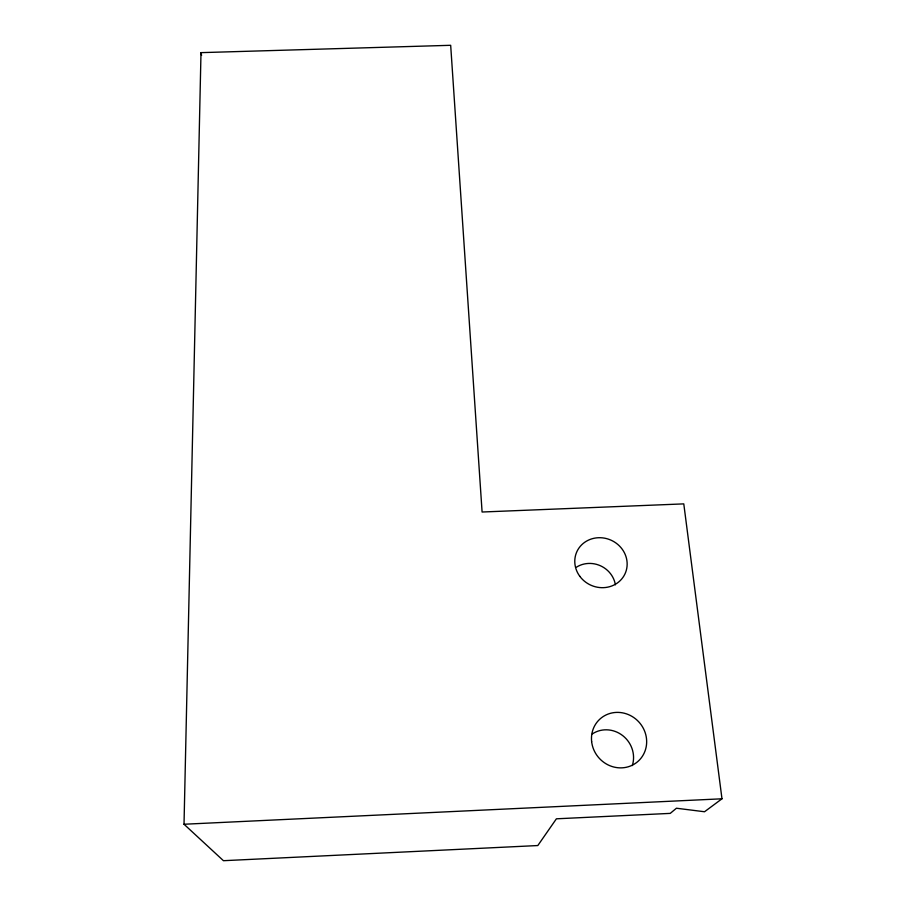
<?xml version="1.0" encoding="UTF-8"?>
<svg xmlns="http://www.w3.org/2000/svg" width="906" height="906" viewBox="0 0 906 906"><rect width="100%" height="100%" fill="white"/><g stroke="black" fill="none" stroke-linecap="round" stroke-linejoin="round"><path stroke-width="1.36" d="M184.02 824.245L200.996 52.639L450.678 45.3L482.094 512.015L683.781 503.883L721.98 798.798L704.528 811.753L676.431 808.231L670.247 813.384L556.397 818.809L537.813 845.547L223.442 860.7L184.02 824.245L721.98 798.798M200.996 52.639L201.585 55.391M576.567 567.099A25.119 23.545 26.2 0 1 615.389 584.823M592.365 733.894A26.92 25.481 50.3 0 1 622.898 735.763A26.92 25.481 50.3 0 1 632.297 765.581M579.772 576.261A26.5 24.666 24.6 0 0 624.891 574.087A26.5 24.666 24.6 0 0 598.232 537.734A26.5 24.666 24.6 0 0 579.772 576.261M591.629 741.516A28.46 26.863 47.7 0 0 635.344 763.441A28.46 26.863 47.7 0 0 630.225 715.434A28.46 26.863 47.7 0 0 591.629 741.516"/></g></svg>
